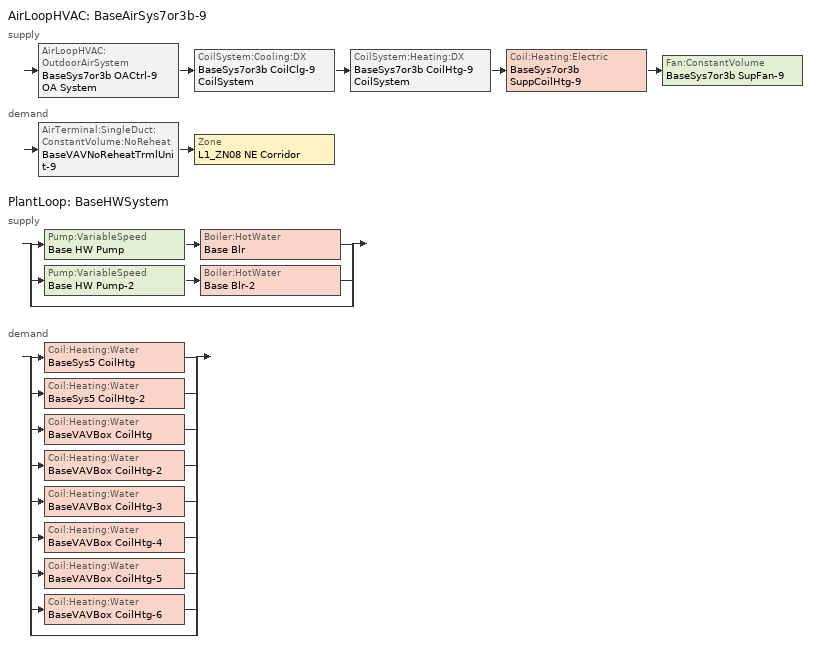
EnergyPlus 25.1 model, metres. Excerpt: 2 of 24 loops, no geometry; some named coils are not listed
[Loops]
AirLoopHVAC 'BaseAirSys7or3b-9'
 supply: AirLoopHVAC:OutdoorAirSystem 'BaseSys7or3b OACtrl-9 OA System' > CoilSystem:Cooling:DX 'BaseSys7or3b CoilClg-9 CoilSystem' > CoilSystem:Heating:DX 'BaseSys7or3b CoilHtg-9 CoilSystem' > Coil:Heating:Electric 'BaseSys7or3b SuppCoilHtg-9' > Fan:ConstantVolume 'BaseSys7or3b SupFan-9'
 demand: AirTerminal:SingleDuct:ConstantVolume:NoReheat 'BaseVAVNoReheatTrmlUnit-9' > Zone 'L1_ZN08 NE Corridor'
PlantLoop 'BaseHWSystem'
 supply: split
  | Pump:VariableSpeed 'Base HW Pump' > Boiler:HotWater 'Base Blr'
  | Pump:VariableSpeed 'Base HW Pump-2' > Boiler:HotWater 'Base Blr-2'
  | bypass
 demand: split
  | Coil:Heating:Water 'BaseSys5 CoilHtg'
  | Coil:Heating:Water 'BaseSys5 CoilHtg-2'
  | Coil:Heating:Water 'BaseVAVBox CoilHtg'
  | Coil:Heating:Water 'BaseVAVBox CoilHtg-2'
  | Coil:Heating:Water 'BaseVAVBox CoilHtg-3'
  | Coil:Heating:Water 'BaseVAVBox CoilHtg-4'
  | Coil:Heating:Water 'BaseVAVBox CoilHtg-5'
  | Coil:Heating:Water 'BaseVAVBox CoilHtg-6'
  | bypass
[ZoneControl:Thermostat]
L1_ZN08 NE Corridor Thermostat: Zone or ZoneList=L1_ZN08 NE Corridor; Control Type Schedule=L1_ZN08 NE Corridor Thermostat Schedule; Control 1=L1_ZN08 NE Corridor Thermostat; Temperature Difference Between Cutout And Setpoint {deltaC}=0
[ThermostatSetpoint:DualSetpoint]
L1_ZN08 NE Corridor Thermostat: Heating Setpoint Temperature Schedule=SchoolHtgSetpt; Cooling Setpoint Temperature Schedule=SchoolClgSetpt
[Fan:ZoneExhaust]
L1_ZN08 NE Corridor BaseExhFan: Availability Schedule=SchoolHVACAvail; Fan Total Efficiency=0.55575; Pressure Rise {Pa}=248.162; Maximum Flow Rate {m3/s}=0.0485837; System Availability Manager Coupling Mode=Decoupled; Balanced Exhaust Fraction Schedule=On
[Coil:Heating:Water] Availability Schedule=Always On Discrete; U-Factor Times Area Value {W/K}=Autosize; Maximum Water Flow Rate {m3/s}=Autosize; Performance Input Method=NominalCapacity; Rated Inlet Water Temperature {C}=54.4444; Rated Inlet Air Temperature {C}=16.6; Rated Outlet Water Temperature {C}=40.5556; Rated Outlet Air Temperature {C}=32.2; Rated Ratio for Air and Water Convection=0.5
Name | Rated Capacity {W}
BaseVAVBox CoilHtg-6 | 6565.23
BaseVAVBox CoilHtg-2 | 19101
BaseVAVBox CoilHtg | 8911.62
BaseVAVBox CoilHtg-5 | 12148.8
BaseVAVBox CoilHtg-3 | 16907.4
BaseVAVBox CoilHtg-4 | 21091.9
[Zone equipment]
L1_ZN08 NE Corridor: L1_ZN08 NE Corridor BaseExhFan, BaseVAVNoReheatTrmlUnit-9
[Sizing:Zone]
L1_ZN08 NE Corridor: Zone Cooling Design Supply Air Temperature Input Method=TemperatureDifference; Zone Cooling Design Supply Air Temperature {C}=14; Zone Cooling Design Supply Air Temperature Difference {deltaC}=11.1111; Zone Heating Design Supply Air Temperature Input Method=TemperatureDifference; Zone Heating Design Supply Air Temperature {C}=40; Zone Heating Design Supply Air Temperature Difference {deltaC}=13.8889; Zone Cooling Design Supply Air Humidity Ratio {kgWater/kgDryAir}=0.0085; Zone Heating Design Supply Air Humidity Ratio {kgWater/kgDryAir}=0.008; Design Specification Outdoor Air Object=L1_ZN08 NE Corridor Design Specification Outdoor Air; Zone Heating Sizing Factor=1; Zone Cooling Sizing Factor=1; Cooling Design Air Flow Method=DesignDay; Cooling Design Air Flow Rate {m3/s}=0; Cooling Minimum Air Flow per Zone Floor Area {m3/s-m2}=0; Cooling Minimum Air Flow {m3/s}=0; Cooling Minimum Air Flow Fraction=0; Heating Design Air Flow Method=DesignDay; Heating Design Air Flow Rate {m3/s}=0; Heating Maximum Air Flow per Zone Floor Area {m3/s-m2}=0; Heating Maximum Air Flow {m3/s}=0; Heating Maximum Air Flow Fraction=0; Account for Dedicated Outdoor Air System=No; Zone Load Sizing Method=Sensible Load Only No Latent Load; Zone Latent Cooling Design Supply Air Humidity Ratio Input Method=HumidityRatioDifference; Zone Cooling Design Supply Air Humidity Ratio Difference {kgWater/kgDryAir}=0.005; Zone Latent Heating Design Supply Air Humidity Ratio Input Method=HumidityRatioDifference; Zone Humidification Design Supply Air Humidity Ratio Difference {kgWater/kgDryAir}=0.005; Type of Space Sum to Use=Coincident
[DesignSpecification:OutdoorAir]
L1_ZN08 NE Corridor Design Specification Outdoor Air: Outdoor Air Method=Maximum; Outdoor Air Flow per Person {m3/s-person}=0; Outdoor Air Flow per Zone Floor Area {m3/s-m2}=0.000762; Outdoor Air Flow per Zone {m3/s}=0; Outdoor Air Flow Air Changes per Hour {1/hr}=0
[AirTerminal:SingleDuct:ConstantVolume:NoReheat]
BaseVAVNoReheatTrmlUnit-9: Availability Schedule=Always On Discrete; Maximum Air Flow Rate {m3/s}=0.63257
[AirLoopHVAC]
BaseAirSys7or3b-9: Design Supply Air Flow Rate {m3/s}=0.63257; Design Return Air Flow Fraction of Supply Air Flow=1
[Sizing:System]
BaseAirSys7or3b-9: Type of Load to Size On=Sensible; Design Outdoor Air Flow Rate {m3/s}=Autosize; Central Heating Maximum System Air Flow Ratio=1; Preheat Design Temperature {C}=5.68434e-14; Preheat Design Humidity Ratio {kgWater/kgDryAir}=0; Precool Design Temperature {C}=5.68434e-14; Precool Design Humidity Ratio {kgWater/kgDryAir}=0; Central Cooling Design Supply Air Temperature {C}=12.7778; Central Heating Design Supply Air Temperature {C}=35; Type of Zone Sum to Use=NonCoincident; 100% Outdoor Air in Cooling=No; 100% Outdoor Air in Heating=No; Central Cooling Design Supply Air Humidity Ratio {kgWater/kgDryAir}=0.0085; Central Heating Design Supply Air Humidity Ratio {kgWater/kgDryAir}=0.008; Cooling Supply Air Flow Rate Method=DesignDay; Cooling Supply Air Flow Rate {m3/s}=0; Cooling Supply Air Flow Rate Per Floor Area {m3/s-m2}=0.00996765; Cooling Fraction of Autosized Cooling Supply Air Flow Rate=1; Cooling Supply Air Flow Rate Per Unit Cooling Capacity {m3/s-W}=3.94755e-05; Heating Supply Air Flow Rate Method=DesignDay; Heating Supply Air Flow Rate {m3/s}=0; Heating Supply Air Flow Rate Per Floor Area {m3/s-m2}=0.00996765; Heating Fraction of Autosized Heating Supply Air Flow Rate=1; Heating Fraction of Autosized Cooling Supply Air Flow Rate=1; Heating Supply Air Flow Rate Per Unit Heating Capacity {m3/s-W}=3.15882e-05; System Outdoor Air Method=ZoneSum; Zone Maximum Outdoor Air Fraction=1; Cooling Design Capacity Method=CoolingDesignCapacity; Cooling Design Capacity {W}=Autosize; Cooling Design Capacity Per Floor Area {W/m2}=234.7; Fraction of Autosized Cooling Design Capacity=1; Heating Design Capacity Method=HeatingDesignCapacity; Heating Design Capacity {W}=Autosize; Heating Design Capacity Per Floor Area {W/m2}=157; Fraction of Autosized Heating Design Capacity=1; Central Cooling Capacity Control Method=OnOff; Occupant Diversity=Autosize
[AvailabilityManager:NightCycle]
Availability Manager Night Cycle 11: Applicability Schedule=Always On Discrete; Fan Schedule=SchoolHVACAvail; Control Type=CycleOnControlZone; Thermostat Tolerance {deltaC}=1.11111; Cycling Run Time Control Type=ThermostatWithMinimumRunTime; Cycling Run Time {s}=900; Control Zone or Zone List=L1_ZN08 NE Corridor
[Controller:OutdoorAir]
BaseSys7or3b OACtrl-9: Minimum Outdoor Air Flow Rate {m3/s}=0; Maximum Outdoor Air Flow Rate {m3/s}=Autosize; Economizer Control Type=FixedDryBulb; Economizer Control Action Type=ModulateFlow; Economizer Maximum Limit Dry-Bulb Temperature {C}=21.6667; Economizer Maximum Limit Enthalpy {J/kg}=116300; Lockout Type=NoLockout; Minimum Limit Type=FixedMinimum; Minimum Outdoor Air Schedule=BaseSys7or3b OACtrl-9 Schedule; Maximum Fraction of Outdoor Air Schedule=BaseSys7or3b OACtrl-9 Max OA Schedule; Mechanical Ventilation Controller=BaseSys7or3b OACtrl-9 Mech Vent Controller; High Humidity Control=No; High Humidity Outdoor Air Flow Ratio=1; Control High Indoor Humidity Based on Outdoor Humidity Ratio=Yes; Heat Recovery Bypass Control Type=BypassWhenWithinEconomizerLimits; Economizer Operation Staging=InterlockedWithMechanicalCooling
[Controller:MechanicalVentilation]
BaseSys7or3b OACtrl-9 Mech Vent Controller: Availability Schedule=BaseSys7or3b OACtrl-9 Schedule; Demand Controlled Ventilation=No; System Outdoor Air Method=ZoneSum; Zone or ZoneList Name 1=L1_ZN08 NE Corridor; Design Specification Outdoor Air Object Name 1=L1_ZN08 NE Corridor Design Specification Outdoor Air
[SetpointManager:MixedAir] Control Variable=Temperature
Name | Setpoint Node or NodeList
BaseSys7or3b OACtrl-9 OA System Mixed Air Node OS Default SPM | BaseSys7or3b OACtrl-9 OA System Mixed Air Node
BaseSys7or3b CoilClg-9 Outlet Node OS Default SPM | BaseSys7or3b CoilClg-9 Outlet Node
BaseSys7or3b CoilHtg-9 Outlet Node OS Default SPM | BaseSys7or3b CoilHtg-9 Outlet Node
BaseSys7or3b SuppCoilHtg-9 Outlet Node OS Default SPM | BaseSys7or3b SuppCoilHtg-9 Outlet Node
[CoilSystem:Cooling:DX]
BaseSys7or3b CoilClg-9 CoilSystem: Availability Schedule=Always On Discrete; Cooling Coil=BaseSys7or3b CoilClg-9
[Coil:Cooling:DX:SingleSpeed]
BaseSys7or3b CoilClg-9: Availability Schedule=Always On Discrete; Gross Rated Total Cooling Capacity {W}=14169.6; Gross Rated Sensible Heat Ratio=Autosize; Gross Rated Cooling COP {W/W}=4.07563; Rated Air Flow Rate {m3/s}=0.63257; Rated Evaporator Fan Power Per Volume Flow Rate 2017 {W/(m3/s)}=773.3; Rated Evaporator Fan Power Per Volume Flow Rate 2023 {W/(m3/s)}=934.4; Total Cooling Capacity Function of Temperature Curve=CoilClgDXQRatio_fTwbToadbSI; Total Cooling Capacity Function of Flow Fraction Curve=CoilClgDXSnglQRatio_fCFMRatio; Energy Input Ratio Function of Temperature Curve=CoilClgDXSEEREIR_fTwbToadbSI-9; Energy Input Ratio Function of Flow Fraction Curve=CoilClgDXSnglEIRRatio_fCFMRatio; Part Load Fraction Correlation Curve=CoilClgDXSEEREIRRatio_fQFrac; Minimum Outdoor Dry-Bulb Temperature for Compressor Operation {C}=-25; Nominal Time for Condensate Removal to Begin {s}=0; Ratio of Initial Moisture Evaporation Rate and Steady State Latent Capacity=0; Maximum Cycling Rate {cycles/hr}=0; Latent Capacity Time Constant {s}=0; Condenser Type=AirCooled; Evaporative Condenser Effectiveness=0.9; Evaporative Condenser Air Flow Rate {m3/s}=Autosize; Evaporative Condenser Pump Rated Power Consumption {W}=Autosize; Crankcase Heater Capacity {W}=0; Maximum Outdoor Dry-Bulb Temperature for Crankcase Heater Operation {C}=10; Basin Heater Capacity {W/K}=0; Basin Heater Setpoint Temperature {C}=2
[Fan:ConstantVolume]
BaseSys7or3b SupFan-9: Availability Schedule=SchoolHVACAvail; Fan Total Efficiency=0.56225; Pressure Rise {Pa}=865.121; Maximum Flow Rate {m3/s}=0.63257; Motor Efficiency=0.865; Motor In Airstream Fraction=1
[SetpointManager:SingleZone:Reheat]
Setpoint Manager Single Zone Reheat 9: Control Variable=Temperature; Minimum Supply Air Temperature {C}=-99; Maximum Supply Air Temperature {C}=99; Control Zone=L1_ZN08 NE Corridor; Setpoint Node or NodeList=BaseSys7or3b SupFan-9 Outlet Node
[CoilSystem:Heating:DX]
BaseSys7or3b CoilHtg-9 CoilSystem: Availability Schedule=Always On Discrete; Heating Coil=BaseSys7or3b CoilHtg-9
[Coil:Heating:DX:SingleSpeed]
BaseSys7or3b CoilHtg-9: Availability Schedule=Always On Discrete; Gross Rated Heating Capacity {W}=14169.6; Gross Rated Heating COP {W/W}=3.52162; Rated Air Flow Rate {m3/s}=0.63257; Rated Supply Fan Power Per Volume Flow Rate 2017 {W/(m3/s)}=773.3; Rated Supply Fan Power Per Volume Flow Rate 2023 {W/(m3/s)}=934.4; Heating Capacity Function of Temperature Curve=CoilHtgHPQRatio_fToadbSI; Heating Capacity Function of Flow Fraction Curve=CoilHtgHPQRatio_fCFMRatio; Energy Input Ratio Function of Temperature Curve=CoilHtgHPEIRRatio_fToadbSI; Energy Input Ratio Function of Flow Fraction Curve=CoilHtgHPEIRRatio_fCFMRatio; Part Load Fraction Correlation Curve=CoilHtgHPEIRRatio_fQFrac; Defrost Energy Input Ratio Function of Temperature Curve=BaseSys7or3b CoilHtg-9 Defrost Curve; Minimum Outdoor Dry-Bulb Temperature for Compressor Operation {C}=-8.33333; Maximum Outdoor Dry-Bulb Temperature for Defrost Operation {C}=4.44444; Crankcase Heater Capacity {W}=38.6165; Maximum Outdoor Dry-Bulb Temperature for Crankcase Heater Operation {C}=10; Defrost Strategy=ReverseCycle; Defrost Control=Timed; Defrost Time Period Fraction=0.058333; Resistive Defrost Heater Capacity {W}=2000
[Coil:Heating:Electric]
BaseSys7or3b SuppCoilHtg-9: Availability Schedule=BaseSys7or3b SuppCoilHtg-9 AvailSch; Efficiency=1; Nominal Capacity {W}=9411.27
[PlantLoop]
BaseHWSystem: Fluid Type=Water; Plant Equipment Operation Scheme=BaseHWSystem Operation Schemes; Maximum Loop Temperature {C}=100; Minimum Loop Temperature {C}=0; Maximum Loop Flow Rate {m3/s}=0.00157293; Minimum Loop Flow Rate {m3/s}=0; Plant Loop Volume {m3}=Autocalculate; Load Distribution Scheme=Optimal; Plant Loop Demand Calculation Scheme=SingleSetpoint; Common Pipe Simulation=None
[Sizing:Plant]
BaseHWSystem: Loop Type=Heating; Design Loop Exit Temperature {C}=54.4444; Loop Design Temperature Difference {deltaC}=13.8889; Sizing Option=NonCoincident; Zone Timesteps in Averaging Window=1; Coincident Sizing Factor Mode=None
[Pump:VariableSpeed] Design Maximum Flow Rate {m3/s}=0.000786463; Design Pump Head {Pa}=180527; Design Power Consumption {W}=236.848; Motor Efficiency=0.855; Fraction of Motor Inefficiencies to Fluid Stream=0; Coefficient 1 of the Part Load Performance Curve=0.0273; Coefficient 2 of the Part Load Performance Curve=-0.1317; Coefficient 3 of the Part Load Performance Curve=0.6642; Coefficient 4 of the Part Load Performance Curve=0.4445; Design Minimum Flow Rate {m3/s}=0; Pump Control Type=Intermittent; Skin Loss Radiative Fraction=0.5; Design Power Sizing Method=PowerPerFlowPerPressure; Design Electric Power per Unit Flow Rate {W/(m3/s)}=348701.1; Design Shaft Power per Unit Flow Rate per Unit Head {W/((m3/s)-Pa)}=1.28205; Design Minimum Flow Rate Fraction=0
Base HW Pump; Base HW Pump-2
[Boiler:HotWater] Fuel Type=NaturalGas; Nominal Capacity {W}=45683.9; Nominal Thermal Efficiency=0.8225; Efficiency Curve Temperature Evaluation Variable=LeavingBoiler; Normalized Boiler Efficiency Curve=BlrHWBlrFIRRatio_fQRatioSI; Design Water Flow Rate {m3/s}=0.0007869; Minimum Part Load Ratio=0; Maximum Part Load Ratio=1; Optimum Part Load Ratio=1; Water Outlet Upper Temperature Limit {C}=99; Boiler Flow Mode=LeavingSetpointModulated; On Cycle Parasitic Electric Load {W}=13.6321; Sizing Factor=1; Off Cycle Parasitic Fuel Load {W}=0
Base Blr; Base Blr-2
[PlantEquipmentOperationSchemes]
BaseHWSystem Operation Schemes: Control Scheme Object Type 1=PlantEquipmentOperation:HeatingLoad; Control Scheme Name 1=BaseHWSystem Heating Operation Scheme; Control Scheme Schedule Name 1=Always On Discrete
[PlantEquipmentOperation:HeatingLoad]
BaseHWSystem Heating Operation Scheme: Load Range Lower Limit 1 {W}=0; Load Range Upper Limit 1 {W}=1000000000; Range Equipment List Name 1=BaseHWSystem Heating Equipment List
[PlantEquipmentList]
BaseHWSystem Heating Equipment List: Boiler:HotWater, Base Blr, Boiler:HotWater, Base Blr-2
[SetpointManager:Scheduled]
Setpoint Manager Scheduled 1: Control Variable=Temperature; Schedule=BaseHWSystem Supply Temp Schedule; Setpoint Node or NodeList=BaseHWSystem Supply Mixer Outlet Node
[Schedule:Year]
SchoolHtgSetpt: SchoolHtgSetptWk, 1, 1, 12, 31
SchoolClgSetpt: SchoolClgSetptWk, 1, 1, 12, 31
SchoolHVACAvail: SchoolHVACAvailWk, 1, 1, 12, 31
On: OnWk, 1, 1, 12, 31
BaseSys7or3b OACtrl-9 Schedule: BaseSys7or3b OACtrl-9 Schedule Week 1, 1, 1, 12, 31
BaseHWSystem Supply Temp Schedule: BaseHWSystem Supply Temp Schedule Week Rule - Jan1-Dec31, 1, 1, 12, 31
BaseSys7or3b OACtrl-9 Max OA Schedule: BaseSys7or3b OACtrl-9 Max OA Schedule Week Rule - Jan1-Dec31, 1, 1, 12, 31
[Schedule:Week:Daily]
SchoolHtgSetptWk: SchoolHtgSetptSun, SchoolHtgSetptWD, SchoolHtgSetptWD, SchoolHtgSetptWD, SchoolHtgSetptWD, SchoolHtgSetptWD, SchoolHtgSetptSat, SchoolHtgSetptSun, SchoolHtgSetptWD, SchoolHtgSetptWD, SchoolHtgSetptSun, SchoolHtgSetptSun
SchoolClgSetptWk: SchoolClgSetptSun, SchoolClgSetptWD, SchoolClgSetptWD, SchoolClgSetptWD, SchoolClgSetptWD, SchoolClgSetptWD, SchoolClgSetptSat, SchoolClgSetptSun, SchoolClgSetptWD, SchoolClgSetptWD, SchoolClgSetptSun, SchoolClgSetptSun
SchoolHVACAvailWk: SchoolHVACAvailSun, SchoolHVACAvailWD, SchoolHVACAvailWD, SchoolHVACAvailWD, SchoolHVACAvailWD, SchoolHVACAvailWD, SchoolHVACAvailSat, SchoolHVACAvailSun, AllOnHVACAvailDay, AllOnHVACAvailDay, SchoolHVACAvailSun, SchoolHVACAvailSun
OnWk: OnDay, OnDay, OnDay, OnDay, OnDay, OnDay, OnDay, OnDay, OnDay, OnDay, OnDay, OnDay
BaseSys7or3b OACtrl-9 Schedule Week 1: BaseSys7or3b OACtrl-9 Schedule Week 1 Sunday, BaseSys7or3b OACtrl-9 Schedule Week 1 Monday, BaseSys7or3b OACtrl-9 Schedule Week 1 Tuesday, BaseSys7or3b OACtrl-9 Schedule Week 1 Wednesday, BaseSys7or3b OACtrl-9 Schedule Week 1 Thursday, BaseSys7or3b OACtrl-9 Schedule Week 1 Friday, BaseSys7or3b OACtrl-9 Schedule Week 1 Saturday, BaseSys7or3b OACtrl-9 Schedule Week 1 Holiday, BaseSys7or3b OACtrl-9 Schedule Week 1 Summer, BaseSys7or3b OACtrl-9 Schedule Week 1 Winter, BaseSys7or3b OACtrl-9 Schedule Week 1 Custom 1, BaseSys7or3b OACtrl-9 Schedule Week 1 Custom 2
BaseHWSystem Supply Temp Schedule Week Rule - Jan1-Dec31: BaseHWSystem Supply Temp Schedule Day Schedule, BaseHWSystem Supply Temp Schedule Day Schedule, BaseHWSystem Supply Temp Schedule Day Schedule, BaseHWSystem Supply Temp Schedule Day Schedule, BaseHWSystem Supply Temp Schedule Day Schedule, BaseHWSystem Supply Temp Schedule Day Schedule, BaseHWSystem Supply Temp Schedule Day Schedule, BaseHWSystem Supply Temp Schedule Day Schedule, BaseHWSystem Supply Temp Schedule Day Schedule, BaseHWSystem Supply Temp Schedule Day Schedule, BaseHWSystem Supply Temp Schedule Day Schedule, BaseHWSystem Supply Temp Schedule Day Schedule
BaseSys7or3b OACtrl-9 Max OA Schedule Week Rule - Jan1-Dec31: BaseSys7or3b OACtrl-9 Max OA Schedule Day Schedule, BaseSys7or3b OACtrl-9 Max OA Schedule Day Schedule, BaseSys7or3b OACtrl-9 Max OA Schedule Day Schedule, BaseSys7or3b OACtrl-9 Max OA Schedule Day Schedule, BaseSys7or3b OACtrl-9 Max OA Schedule Day Schedule, BaseSys7or3b OACtrl-9 Max OA Schedule Day Schedule, BaseSys7or3b OACtrl-9 Max OA Schedule Day Schedule, BaseSys7or3b OACtrl-9 Max OA Schedule Day Schedule, BaseSys7or3b OACtrl-9 Max OA Schedule Day Schedule, BaseSys7or3b OACtrl-9 Max OA Schedule Day Schedule, BaseSys7or3b OACtrl-9 Max OA Schedule Day Schedule, BaseSys7or3b OACtrl-9 Max OA Schedule Day Schedule
[Schedule:Day:Interval]
OnDay; AllOnHVACAvailDay; BaseSys7or3b OACtrl-9 Schedule Week 1 Summer; BaseSys7or3b OACtrl-9 Schedule Week 1 Winter: No, 01:00, 1, 02:00, 1, 03:00, 1, 04:00, 1, 05:00, 1, 06:00, 1, 07:00, 1, 08:00, 1, 09:00, 1, 10:00, 1, 11:00, 1, 12:00, 1, 13:00, 1, 14:00, 1, 15:00, 1, 16:00, 1, 17:00, 1, 18:00, 1, 19:00, 1, 20:00, 1, 21:00, 1, 22:00, 1, 23:00, 1, 24:00, 1
SchoolHtgSetptSun: No, 01:00, 15.5556, 02:00, 15.5556, 03:00, 15.5556, 04:00, 15.5556, 05:00, 15.5556, 06:00, 15.5556, 07:00, 15.5556, 08:00, 15.5556, 09:00, 15.5556, 10:00, 15.5556, 11:00, 15.5556, 12:00, 15.5556, 13:00, 15.5556, 14:00, 15.5556, 15:00, 15.5556, 16:00, 15.5556, 17:00, 15.5556, 18:00, 15.5556, 19:00, 15.5556, 20:00, 15.5556, 21:00, 15.5556, 22:00, 15.5556, 23:00, 15.5556, 24:00, 15.5556
SchoolHtgSetptWD: No, 01:00, 15.5556, 02:00, 15.5556, 03:00, 15.5556, 04:00, 15.5556, 05:00, 15.5556, 06:00, 15.5556, 07:00, 21.1111, 08:00, 21.1111, 09:00, 21.1111, 10:00, 21.1111, 11:00, 21.1111, 12:00, 21.1111, 13:00, 21.1111, 14:00, 21.1111, 15:00, 21.1111, 16:00, 21.1111, 17:00, 21.1111, 18:00, 21.1111, 19:00, 21.1111, 20:00, 21.1111, 21:00, 21.1111, 22:00, 21.1111, 23:00, 15.5556, 24:00, 15.5556
SchoolHtgSetptSat: No, 01:00, 15.5556, 02:00, 15.5556, 03:00, 15.5556, 04:00, 15.5556, 05:00, 15.5556, 06:00, 15.5556, 07:00, 15.5556, 08:00, 21.1111, 09:00, 21.1111, 10:00, 21.1111, 11:00, 21.1111, 12:00, 21.1111, 13:00, 21.1111, 14:00, 15.5556, 15:00, 15.5556, 16:00, 15.5556, 17:00, 15.5556, 18:00, 15.5556, 19:00, 15.5556, 20:00, 15.5556, 21:00, 15.5556, 22:00, 15.5556, 23:00, 15.5556, 24:00, 15.5556
SchoolClgSetptSun: No, 01:00, 29.4444, 02:00, 29.4444, 03:00, 29.4444, 04:00, 29.4444, 05:00, 29.4444, 06:00, 29.4444, 07:00, 29.4444, 08:00, 29.4444, 09:00, 29.4444, 10:00, 29.4444, 11:00, 29.4444, 12:00, 29.4444, 13:00, 29.4444, 14:00, 29.4444, 15:00, 29.4444, 16:00, 29.4444, 17:00, 29.4444, 18:00, 29.4444, 19:00, 29.4444, 20:00, 29.4444, 21:00, 29.4444, 22:00, 29.4444, 23:00, 29.4444, 24:00, 29.4444
SchoolClgSetptWD: No, 01:00, 29.4444, 02:00, 29.4444, 03:00, 29.4444, 04:00, 29.4444, 05:00, 29.4444, 06:00, 29.4444, 07:00, 23.8889, 08:00, 23.8889, 09:00, 23.8889, 10:00, 23.8889, 11:00, 23.8889, 12:00, 23.8889, 13:00, 23.8889, 14:00, 23.8889, 15:00, 23.8889, 16:00, 23.8889, 17:00, 23.8889, 18:00, 23.8889, 19:00, 23.8889, 20:00, 23.8889, 21:00, 23.8889, 22:00, 23.8889, 23:00, 29.4444, 24:00, 29.4444
SchoolClgSetptSat: No, 01:00, 29.4444, 02:00, 29.4444, 03:00, 29.4444, 04:00, 29.4444, 05:00, 29.4444, 06:00, 29.4444, 07:00, 29.4444, 08:00, 23.8889, 09:00, 23.8889, 10:00, 23.8889, 11:00, 23.8889, 12:00, 23.8889, 13:00, 23.8889, 14:00, 29.4444, 15:00, 29.4444, 16:00, 29.4444, 17:00, 29.4444, 18:00, 29.4444, 19:00, 29.4444, 20:00, 29.4444, 21:00, 29.4444, 22:00, 29.4444, 23:00, 29.4444, 24:00, 29.4444
SchoolHVACAvailSun; BaseSys7or3b OACtrl-9 Schedule Week 1 Custom 1; BaseSys7or3b OACtrl-9 Schedule Week 1 Custom 2; BaseSys7or3b OACtrl-9 Schedule Week 1 Holiday; BaseSys7or3b OACtrl-9 Schedule Week 1 Sunday: No, 01:00, 0, 02:00, 0, 03:00, 0, 04:00, 0, 05:00, 0, 06:00, 0, 07:00, 0, 08:00, 0, 09:00, 0, 10:00, 0, 11:00, 0, 12:00, 0, 13:00, 0, 14:00, 0, 15:00, 0, 16:00, 0, 17:00, 0, 18:00, 0, 19:00, 0, 20:00, 0, 21:00, 0, 22:00, 0, 23:00, 0, 24:00, 0
SchoolHVACAvailWD; BaseSys7or3b OACtrl-9 Schedule Week 1 Friday; BaseSys7or3b OACtrl-9 Schedule Week 1 Monday; BaseSys7or3b OACtrl-9 Schedule Week 1 Thursday; BaseSys7or3b OACtrl-9 Schedule Week 1 Tuesday; BaseSys7or3b OACtrl-9 Schedule Week 1 Wednesday: No, 01:00, 0, 02:00, 0, 03:00, 0, 04:00, 0, 05:00, 0, 06:00, 0, 07:00, 1, 08:00, 1, 09:00, 1, 10:00, 1, 11:00, 1, 12:00, 1, 13:00, 1, 14:00, 1, 15:00, 1, 16:00, 1, 17:00, 1, 18:00, 1, 19:00, 1, 20:00, 1, 21:00, 1, 22:00, 1, 23:00, 0, 24:00, 0
SchoolHVACAvailSat; BaseSys7or3b OACtrl-9 Schedule Week 1 Saturday: No, 01:00, 0, 02:00, 0, 03:00, 0, 04:00, 0, 05:00, 0, 06:00, 0, 07:00, 0, 08:00, 1, 09:00, 1, 10:00, 1, 11:00, 1, 12:00, 1, 13:00, 1, 14:00, 0, 15:00, 0, 16:00, 0, 17:00, 0, 18:00, 0, 19:00, 0, 20:00, 0, 21:00, 0, 22:00, 0, 23:00, 0, 24:00, 0
BaseHWSystem Supply Temp Schedule Day Schedule: No, 24:00, 54.4444
BaseSys7or3b OACtrl-9 Max OA Schedule Day Schedule: No, 24:00, 1
[Schedule:Compact]
L1_ZN08 NE Corridor Thermostat Schedule: Through: 12/31, For: AllDays, Until: 24:00, 4
[Schedule:Constant] Hourly Value=1
Always On Discrete; BaseSys7or3b SuppCoilHtg-9 AvailSch
[Curve:Biquadratic]
Name | Coefficient1 Constant | Coefficient2 x | Coefficient3 x**2 | Coefficient4 y | Coefficient5 y**2 | Coefficient6 x*y | Minimum Value of x {BasedOnField A2} | Maximum Value of x {BasedOnField A2} | Minimum Value of y {BasedOnField A3} | Maximum Value of y {BasedOnField A3}
CoilClgDXQRatio_fTwbToadbSI | 0.86779 | 0.014245 | 0.000554 | -0.007569 | 3.2e-05 | -0.000191 | 13.89 | 25 | 23.89 | 46.11
BaseSys7or3b CoilHtg-9 Defrost Curve | 1 | 0 | 0 | 0 | 0 | 0 | 0 | 1 | 0 | 1
[Curve:Quadratic] Minimum Value of x {BasedOnField A2}=0
Name | Coefficient1 Constant | Coefficient2 x | Coefficient3 x**2 | Maximum Value of x {BasedOnField A2} | Minimum Curve Output {BasedOnField A3} | Maximum Curve Output {BasedOnField A3}
CoilClgDXSnglQRatio_fCFMRatio | 0.8 | 0.2 | 0 | 100 | 0.8
CoilClgDXSnglEIRRatio_fCFMRatio | 1.156 | -0.1816 | 0.0256 | 100
CoilHtgHPQRatio_fCFMRatio | 0.84 | 0.16 | 0 | 100 | 0.84
CoilHtgHPEIRRatio_fCFMRatio | 1.3824 | -0.4336 | 0.0512 | 1
CoilHtgHPEIRRatio_fQFrac | 0.85 | 0.15 | 0 | 1 | 0.85 | 1
BlrHWBlrFIRRatio_fQRatioSI | 0.6267 | 0.674 | -0.3073 | 100 | 0.75
[Curve:Cubic]
Name | Coefficient1 Constant | Coefficient2 x | Coefficient3 x**2 | Coefficient4 x**3 | Minimum Value of x {BasedOnField A2} | Maximum Value of x {BasedOnField A2} | Minimum Curve Output {BasedOnField A3} | Maximum Curve Output {BasedOnField A3}
CoilClgDXSEEREIRRatio_fQFrac | 1 | 0 | 0 | 0 | 0.7 | 1
CoilHtgHPQRatio_fToadbSI | 0.729009 | 0.031928 | 0.000136 | -9e-06 | 0 | 10 | 0.17 | 1.05
CoilHtgHPEIRRatio_fToadbSI | 1.21829 | -0.036117 | 0.00142 | -2.7e-05 | 0 | 10 | 0.97 | 3.18
[Table:Lookup]
CoilClgDXSEEREIR_fTwbToadbSI-9: CoilClgDXSEEREIR_fTwbToadbSI-9_IndependentVariableList, DivisorOnly, 1, Dimensionless, 0.916875, 1.16301, 1.41138, 0.78414, 1, 1.21791, 0.690413, 0.884805, 1.08116
[Table:IndependentVariableList]
CoilClgDXSEEREIR_fTwbToadbSI-9_IndependentVariableList: CoilClgDXSEEREIR_fTwbToadbSI-9_IndependentVariable_0, CoilClgDXSEEREIR_fTwbToadbSI-9_IndependentVariable_1
[Table:IndependentVariable]
CoilClgDXSEEREIR_fTwbToadbSI-9_IndependentVariable_0: Cubic, Constant, 13.89, 25, Temperature, 13.89, 19.44, 25
CoilClgDXSEEREIR_fTwbToadbSI-9_IndependentVariable_1: Cubic, Constant, 27.78, 43.33, Temperature, 27.78, 35, 43.33
